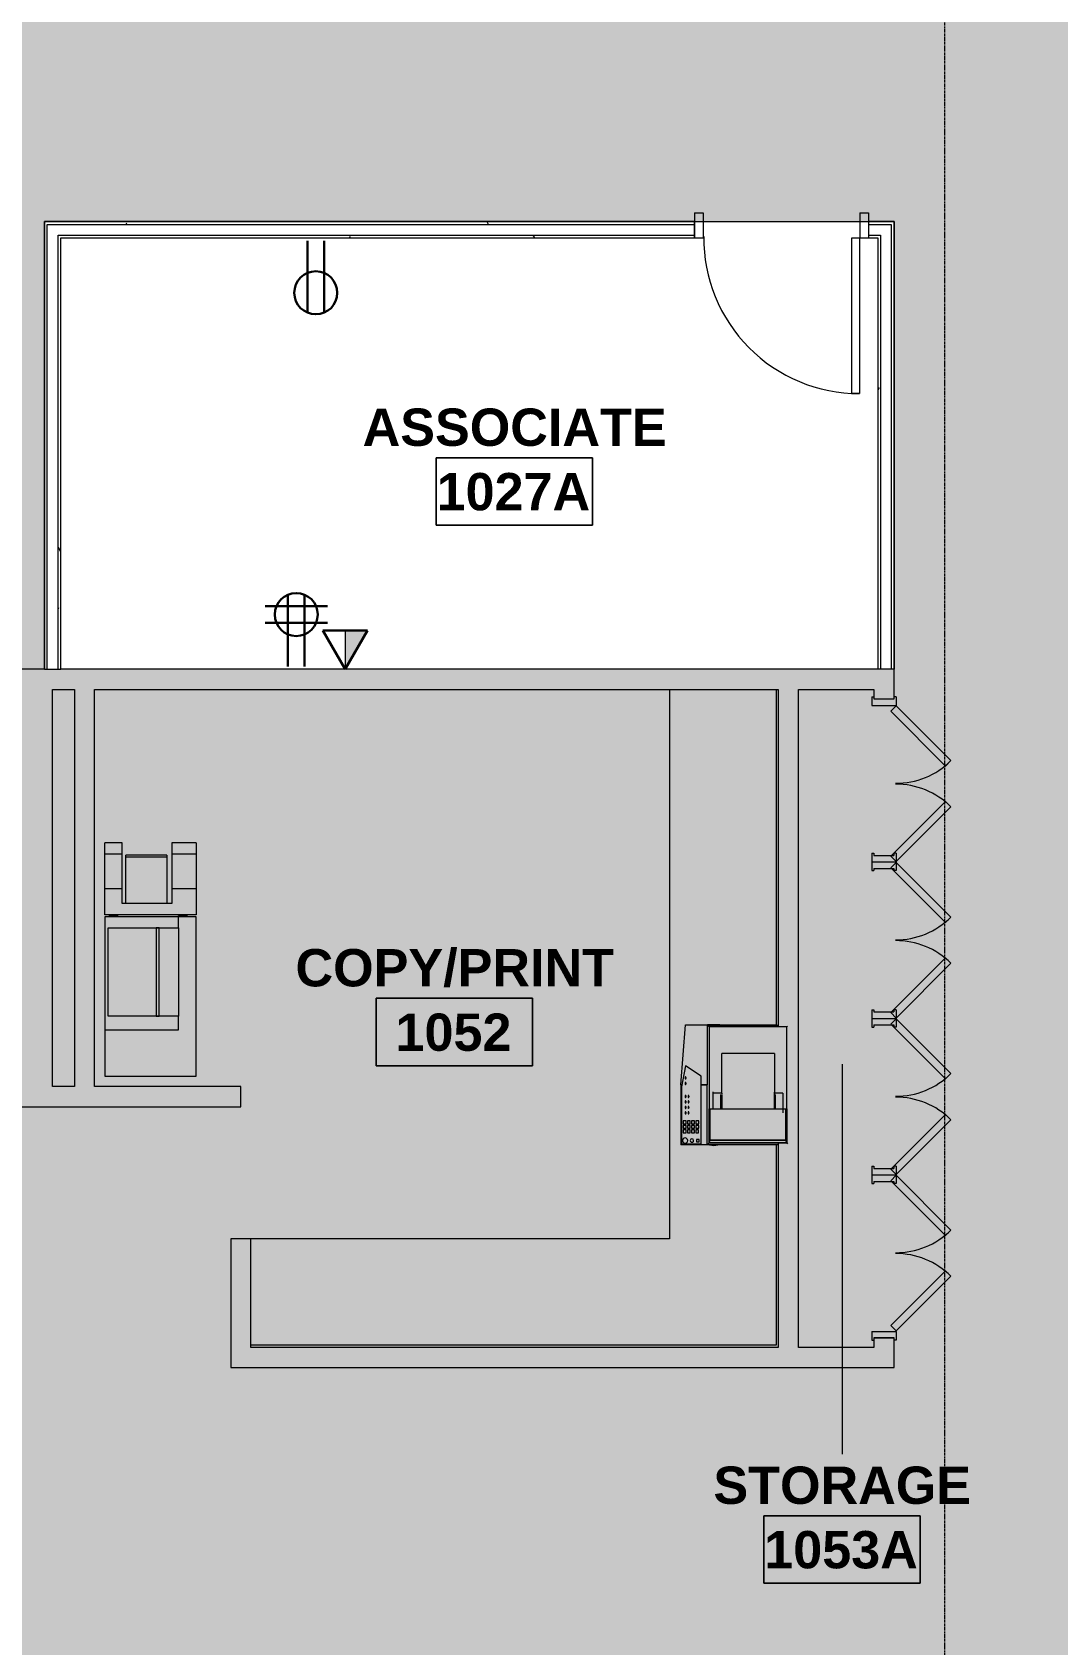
# Model space of a CAD drawing. Header units: inches. Extents: x -203 to 2070, y -968 to 768.
# Drawn here: x 384.7 to 620.7, y 16.2 to 387.2 of the extents above; entities that cross this region are included whole.
import ezdxf

# ---------------------------------------------------------------- set-up
doc = ezdxf.new("R2010")
doc.units = ezdxf.units.IN
doc.header["$MEASUREMENT"] = 0
doc.linetypes.add('Grid Line 1_2_', pattern=[0.875, 0.5, -0.125, 0.125, -0.125])
for name, color, linetype, lineweight in [('A-ANNO-NOTE', 131, 'Continuous', 13), ('A-AREA-IDEN', 2, 'Continuous', 9), ('A-DETL-GENF', 92, 'Continuous', 9), ('A-DETL-THIN', 151, 'Continuous', 9), ('A-DOOR', 31, 'Continuous', 13), ('A-DOOR-FRAM', 31, 'Continuous', 20), ('A-WALL', 113, 'Continuous', 13), ('A-WALL-PATT', 111, 'Continuous', 13), ('I-WALL', 2, 'Continuous', 9), ('Q-CASE', 31, 'Continuous', 13), ('Q-SPCQ', 91, 'Continuous', 13), ('S-GRID', 1, 'Continuous', 9)]:
    doc.layers.add(name, color=color, linetype=linetype, lineweight=lineweight)
doc.styles.add('Swis721 Lt BT_B', font='', dxfattribs={"height": 8.583975})
doc.styles.get('Swis721 Lt BT_B').set_extended_font_data('Swis721 Lt BT', bold=True)
pattern_1 = [(0, (0, 0), (30.72, 7.68), [1.267, -21.773, 1.267, -21.773, -122.88]), (0, (0, 0), (30.72, 7.68), [-46.08, 1.267, -44.813, 1.267, -21.773, -53.76]), (0, (0, 0), (30.72, 7.68), [-115.2, 1.267, -14.093, 1.267, -37.133]), (120, (11.52, 3.84), (-22.011075, 22.7643), [1.267, -21.773, 1.267, -21.773, -122.88]), (120, (11.52, 3.84), (-22.011075, 22.7643), [-46.08, 1.267, -44.813, 1.267, -21.773, -53.76]), (120, (11.52, 3.84), (-22.011075, 22.7643), [-115.2, 1.267, -14.093, 1.267, -37.133]), (240, (15.36, 19.2), (-8.708925, -30.4443), [1.267, -21.773, 1.267, -21.773, -122.88]), (240, (15.36, 19.2), (-8.708925, -30.4443), [-46.08, 1.267, -44.813, 1.267, -21.773, -53.76]), (240, (15.36, 19.2), (-8.708925, -30.4443), [-115.2, 1.267, -14.093, 1.267, -37.133])]

# ---------------------------------------------------------------- blocks, each defined once
blk = doc.blocks.new('Double Flush - Int-F-WDMF-36_ x 84_-5494796-LEVEL 10 - POWER _ SIGNAL')
at = {"layer": 'A-DOOR', "color": 8, "lineweight": 20}
for p, q in [((-17.91, 2.81), (-5.31, 15.41)), ((-5.31, 15.41), (-4.07, 14.17)), ((5.31, 15.41), (4.07, 14.17)), ((17.91, 2.81), (5.31, 15.41)), ((-4.07, 14.17), (-16.67, 1.58)), ((4.07, 14.17), (16.67, 1.58)), ((-16.67, 1.58), (-17.91, 2.81)), ((16.67, 1.58), (17.91, 2.81))]:
    blk.add_line(p, q, dxfattribs=at)
at = {"layer": 'A-DOOR', "color": 55, "lineweight": 9}
for centre, start, end in [((-17.91, 2.81), 359.5, 45), ((17.91, 2.81), 135, 180.5)]:
    blk.add_arc(centre, 17.81, start, end, dxfattribs=at)
at = {"layer": 'A-DOOR-FRAM', "color": 8}
for p, q in [((-20, 2.81), (-18, 2.81)), ((-20, 2.81), (-20, 2.31)), ((-20, 2.31), (-19.5, 2.31)), ((-19.5, -2.31), (-19.5, 2.31)), ((-18, -2.81), (-18, 2.81)), ((18, -2.81), (18, 2.81)), ((18, 2.81), (20, 2.81)), ((19.5, 2.31), (20, 2.31)), ((19.5, -2.31), (19.5, 2.31)), ((20, 2.81), (20, 2.31)), ((-20, -2.31), (-19.5, -2.31)), ((-20, -2.81), (-20, -2.31)), ((-20, -2.81), (-18, -2.81)), ((18, -2.81), (20, -2.81)), ((19.5, -2.31), (20, -2.31)), ((20, -2.81), (20, -2.31))]:
    blk.add_line(p, q, dxfattribs=at)
blk = doc.blocks.new('Single Flush - OTJ_SOLIDFLUSH_Side Lite-5611451-LEVEL 10 - POWER _ SIGNAL')
at = {"layer": 'A-DOOR', "lineweight": 20}
for p, q in [((16.15625, -1.875), (17.90625, -1.875)), ((16.15625, -37.6875), (16.15625, -1.875)), ((17.90625, -1.875), (17.90625, -37.6875)), ((17.90625, -37.6875), (16.15625, -37.6875))]:
    blk.add_line(p, q, dxfattribs=at)
at = {"layer": 'A-DOOR', "lineweight": 9}
blk.add_arc((17.90625, -1.875), 35.8125, 179.5, 270, dxfattribs=at)
at = {"layer": 'A-DOOR-FRAM'}
for p, q in [((-20, 3.875), (-20, -1.875)), ((-20, 3.875), (-18, 3.875)), ((-18, 3.875), (-18, -1.875)), ((18.000004, 3.875), (18.000004, -1.875)), ((18.000004, 3.875), (20.000004, 3.875)), ((20.000004, 3.875), (20.000004, -1.875)), ((-20, -1.875), (-18, -1.875)), ((18.000004, -1.875), (20.000004, -1.875))]:
    blk.add_line(p, q, dxfattribs=at)
blk = doc.blocks.new('C-L SHAPE COUNTER TOP - C-L SHAPE COUNTER TOP-5521095-LEVEL 10 - POWER _ SIGNAL')
at = {"layer": 'Q-CASE', "color": 254, "lineweight": 9}
for p, q in [((0.5, -46.6), (0.5, -0.5)), ((0.5, -0.5), (121.38, -0.5)), ((25, -151.37), (25, -25)), ((25, -25), (121.38, -25)), ((0.5, -151.37), (0.5, -74.14))]:
    blk.add_line(p, q, dxfattribs=at)
blk = doc.blocks.new('A-Copier-Floor - A-Copier-Floor-5454699-LEVEL 10 - POWER _ SIGNAL')
at = {"layer": 'Q-SPCQ', "color": 55, "lineweight": 9}
for p, q in [((-30.09, 9.53), (-27.49, 9.53)), ((-30.09, 9.53), (-30.09, 3.97)), ((-27.49, 9.53), (-19.49, 9.53)), ((-27.49, 9.53), (-27.49, 3.97)), ((-19.49, 9.53), (-13.49, 9.53)), ((-19.49, 9.53), (-19.49, 3.97)), ((-13.49, 9.53), (-13.49, -11.47)), ((-13.29, 7.53), (-13.29, 5.51)), ((-13.29, 7.53), (-13.1, 7.53)), ((23.61, 9.53), (-13.09, 9.53)), ((-13.09, 9.53), (-13.09, 5.51)), ((23.61, -11.47), (23.61, 9.53)), ((-30.09, 3.97), (-27.49, 3.97)), ((-27.49, 3.97), (-19.49, 3.97)), ((-19.49, 3.97), (-16.13, 3.97)), ((-16.13, 3.97), (-16.13, -7.47)), ((-13.1, 5.51), (-13.29, 5.51)), ((-10.52, 5.51), (-13.09, 5.51)), ((-13.09, 5.51), (-13.09, -11.47)), ((-10.52, -10.67), (-10.52, 5.51)), ((-10.52, 5.51), (9.82, 5.51)), ((12.91, 5.51), (9.82, 5.51)), ((9.82, 5.51), (9.82, -10.67)), ((12.91, -11.47), (12.91, 5.51)), ((-27.26, 2.84), (-26.84, 2.84)), ((-27.26, 2.84), (-27.26, -6.6)), ((-26.84, 2.84), (-16.13, 2.84)), ((-26.84, -6.6), (-26.84, 2.84)), ((9.82, 1.03), (-10.52, 1.03)), ((-10.52, 1.03), (-10.52, 0.4)), ((-10.52, 0.4), (9.82, 0.4)), ((9.82, 0.4), (9.82, 1.03)), ((-26.84, -6.6), (-27.26, -6.6)), ((-16.13, -6.6), (-26.84, -6.6)), ((-27.49, -7.47), (-30.09, -7.47)), ((-30.09, -7.47), (-30.09, -11.47)), ((-19.49, -7.47), (-27.49, -7.47)), ((-27.49, -7.47), (-27.49, -11.47)), ((-16.13, -7.47), (-19.49, -7.47)), ((-19.49, -7.47), (-19.49, -11.47)), ((-13.29, -8.47), (-13.29, -10.49)), ((-13.29, -8.47), (-13.1, -8.47)), ((-13.1, -10.49), (-13.29, -10.49)), ((9.82, -10.67), (-10.52, -10.67)), ((-27.49, -11.47), (-30.09, -11.47)), ((-19.49, -11.47), (-27.49, -11.47)), ((-13.49, -11.47), (-19.49, -11.47)), ((-13.09, -11.47), (12.91, -11.47)), ((12.91, -11.47), (23.61, -11.47))]:
    blk.add_line(p, q, dxfattribs=at)
blk = doc.blocks.new('A-Printer - Printer-4745960-LEVEL 10 - POWER _ SIGNAL')
at = {"layer": 'Q-SPCQ', "color": 55, "lineweight": 9}
for p, q in [((-13.63, 11.59), (-13.46, 11.42)), ((13.28, 11.42), (-13.46, 11.42)), ((-13.46, 11.42), (-13.46, -6.48)), ((5.41, 11.12), (5.41, 11.42)), ((5.41, 11.42), (13.28, 11.42)), ((13.28, 11.42), (12.6, 11.12)), ((13.28, 11.42), (13.47, 11.59)), ((13.28, 11.42), (13.28, -6.48)), ((13.28, -6.48), (13.28, 11.42)), ((-13.86, -3.98), (-13.86, 8.96)), ((-13.86, 8.96), (-13.86, -6.87)), ((-13.83, -6.87), (-13.83, 9.46)), ((-7.33, 8.58), (-7.33, -3.54)), ((1.82, 10.53), (1.82, 8.58)), ((2.13, 8.77), (2.39, 8.77)), ((2.39, 8.58), (2.13, 8.58)), ((2.39, 8.58), (2.39, 8.77)), ((5.41, -6.18), (5.41, 11.12)), ((12.6, 11.12), (12.6, -6.18)), ((12.6, -6.18), (12.6, 11.12)), ((13.7, 9.47), (13.7, -6.87)), ((1.82, -3.54), (1.82, -5.49)), ((2.13, -3.54), (2.39, -3.54)), ((2.39, -3.54), (2.39, -3.74)), ((-13.86, -3.98), (-13.86, -6.87)), ((-13.86, -11.89), (-13.86, -6.87)), ((-13.83, -6.87), (-13.46, -6.48)), ((13.7, -6.87), (-13.83, -6.87)), ((-13.46, -6.48), (13.28, -6.48)), ((-0.08, -6.87), (-0.08, -8.27)), ((-0.08, -8.27), (-0.08, -6.87)), ((2.39, -3.74), (2.13, -3.74)), ((5.41, -6.48), (5.41, -6.18)), ((13.28, -6.48), (5.41, -6.48)), ((13.28, -6.48), (12.6, -6.18)), ((13.7, -6.87), (13.28, -6.48)), ((13.7, -6.87), (13.7, -12.97)), ((-2.05, -8.27), (-4.5, -11.87)), ((13.46, -8.27), (-2.05, -8.27)), ((8.89, -8.86), (8.22, -8.86)), ((8.22, -8.86), (8.22, -9.54)), ((8.22, -9.54), (8.89, -9.54)), ((8.89, -9.82), (8.22, -9.82)), ((8.22, -9.82), (8.22, -10.5)), ((8.22, -10.5), (8.89, -10.5)), ((8.89, -10.78), (8.22, -10.78)), ((8.22, -10.78), (8.22, -11.45)), ((8.89, -9.54), (8.89, -8.86)), ((8.89, -10.5), (8.89, -9.82)), ((8.89, -11.45), (8.89, -10.78)), ((9.91, -8.86), (9.23, -8.86)), ((9.23, -8.86), (9.23, -9.54)), ((9.23, -9.54), (9.91, -9.54)), ((9.91, -9.82), (9.23, -9.82)), ((9.23, -9.82), (9.23, -10.5)), ((9.23, -10.5), (9.91, -10.5)), ((9.91, -10.78), (9.23, -10.78)), ((9.23, -10.78), (9.23, -11.45)), ((9.91, -9.54), (9.91, -8.86)), ((9.91, -10.5), (9.91, -9.82)), ((9.91, -11.45), (9.91, -10.78)), ((10.93, -8.86), (10.25, -8.86)), ((10.25, -8.86), (10.25, -9.54)), ((10.25, -9.54), (10.93, -9.54)), ((10.93, -9.82), (10.25, -9.82)), ((10.25, -9.82), (10.25, -10.5)), ((10.25, -10.5), (10.93, -10.5)), ((10.93, -10.78), (10.25, -10.78)), ((10.25, -10.78), (10.25, -11.45)), ((10.93, -9.54), (10.93, -8.86)), ((10.93, -10.5), (10.93, -9.82)), ((10.93, -11.45), (10.93, -10.78)), ((13.06, -8.74), (12.47, -8.74)), ((12.47, -8.74), (12.47, -9.33)), ((12.47, -9.33), (13.06, -9.33)), ((13.06, -9.33), (13.06, -8.74)), ((13.46, -12.78), (13.46, -8.27)), ((-0.08, -12.97), (-13.86, -11.89)), ((-4.5, -11.87), (0.4, -12.78)), ((-0.08, -12.69), (-0.08, -12.97)), ((-0.08, -12.97), (-0.08, -12.69)), ((-0.08, -12.97), (13.7, -12.97)), ((0.4, -12.78), (13.46, -12.78)), ((8.22, -11.45), (8.89, -11.45)), ((8.89, -11.74), (8.22, -11.74)), ((8.22, -11.74), (8.22, -12.41)), ((8.22, -12.41), (8.89, -12.41)), ((8.89, -12.41), (8.89, -11.74)), ((9.23, -11.45), (9.91, -11.45)), ((9.91, -11.74), (9.23, -11.74)), ((9.23, -11.74), (9.23, -12.41)), ((9.23, -12.41), (9.91, -12.41)), ((9.91, -12.41), (9.91, -11.74)), ((10.25, -11.45), (10.93, -11.45)), ((10.93, -11.74), (10.25, -11.74)), ((10.25, -11.74), (10.25, -12.41)), ((10.25, -12.41), (10.93, -12.41)), ((10.93, -12.41), (10.93, -11.74))]:
    blk.add_line(p, q, dxfattribs=at)
at = {"layer": 'Q-SPCQ', "color": 55, "lineweight": 9, "flags": 128}
for points in [[(2.8, -11.2), (2.8, -11.18), (2.79, -11.16), (2.77, -11.14), (2.74, -11.12), (2.71, -11.11), (2.68, -11.09), (2.64, -11.09), (2.6, -11.08), (2.55, -11.08), (2.51, -11.09), (2.47, -11.09), (2.44, -11.11), (2.41, -11.12), (2.38, -11.14), (2.36, -11.16), (2.35, -11.18), (2.35, -11.2)], [(4.07, -11.2), (4.06, -11.18), (4.05, -11.16), (4.03, -11.14), (4.01, -11.12), (3.98, -11.11), (3.94, -11.09), (3.9, -11.09), (3.86, -11.08), (3.82, -11.08), (3.77, -11.09), (3.74, -11.09), (3.7, -11.11), (3.67, -11.12), (3.64, -11.14), (3.62, -11.16), (3.61, -11.18), (3.61, -11.2)], [(5.33, -11.2), (5.33, -11.18), (5.31, -11.16), (5.3, -11.14), (5.27, -11.12), (5.24, -11.11), (5.2, -11.09), (5.16, -11.09), (5.12, -11.08), (5.08, -11.08), (5.04, -11.09), (5, -11.09), (4.96, -11.11), (4.93, -11.12), (4.91, -11.14), (4.89, -11.16), (4.87, -11.18), (4.87, -11.2)], [(6.59, -11.2), (6.59, -11.18), (6.58, -11.16), (6.56, -11.14), (6.53, -11.12), (6.5, -11.11), (6.47, -11.09), (6.43, -11.09), (6.38, -11.08), (6.34, -11.08), (6.3, -11.09), (6.26, -11.09), (6.22, -11.11), (6.19, -11.12), (6.17, -11.14), (6.15, -11.16), (6.14, -11.18), (6.13, -11.2)], [(-1.44, -11.88), (-1.45, -11.85), (-1.46, -11.83), (-1.48, -11.82), (-1.5, -11.8), (-1.53, -11.78), (-1.57, -11.77), (-1.61, -11.77), (-1.65, -11.76), (-1.69, -11.76), (-1.74, -11.77), (-1.78, -11.77), (-1.81, -11.78), (-1.84, -11.8), (-1.87, -11.82), (-1.89, -11.83), (-1.9, -11.85), (-1.9, -11.88)], [(-1.9, -11.88), (-1.9, -11.9), (-1.89, -11.92), (-1.87, -11.94), (-1.84, -11.95), (-1.81, -11.97), (-1.78, -11.98), (-1.74, -11.99), (-1.69, -11.99), (-1.65, -11.99), (-1.61, -11.99), (-1.57, -11.98), (-1.53, -11.97), (-1.5, -11.95), (-1.48, -11.94), (-1.46, -11.92), (-1.45, -11.9), (-1.44, -11.88)], [(-0.18, -11.88), (-0.18, -11.85), (-0.2, -11.83), (-0.21, -11.82), (-0.24, -11.8), (-0.27, -11.78), (-0.31, -11.77), (-0.35, -11.77), (-0.39, -11.76), (-0.43, -11.76), (-0.47, -11.77), (-0.51, -11.77), (-0.55, -11.78), (-0.58, -11.8), (-0.61, -11.82), (-0.62, -11.83), (-0.64, -11.85), (-0.64, -11.88)], [(-0.64, -11.88), (-0.64, -11.9), (-0.62, -11.92), (-0.61, -11.94), (-0.58, -11.95), (-0.55, -11.97), (-0.51, -11.98), (-0.47, -11.99), (-0.43, -11.99), (-0.39, -11.99), (-0.35, -11.99), (-0.31, -11.98), (-0.27, -11.97), (-0.24, -11.95), (-0.21, -11.94), (-0.2, -11.92), (-0.18, -11.9), (-0.18, -11.88)], [(2.35, -11.2), (2.35, -11.22), (2.36, -11.24), (2.38, -11.26), (2.41, -11.27), (2.44, -11.29), (2.47, -11.3), (2.51, -11.31), (2.55, -11.31), (2.6, -11.31), (2.64, -11.31), (2.68, -11.3), (2.71, -11.29), (2.74, -11.27), (2.77, -11.26), (2.79, -11.24), (2.8, -11.22), (2.8, -11.2)], [(2.8, -11.88), (2.8, -11.85), (2.79, -11.83), (2.77, -11.82), (2.74, -11.8), (2.71, -11.78), (2.68, -11.77), (2.64, -11.77), (2.6, -11.76), (2.55, -11.76), (2.51, -11.77), (2.47, -11.77), (2.44, -11.78), (2.41, -11.8), (2.38, -11.82), (2.36, -11.83), (2.35, -11.85), (2.35, -11.88)], [(2.35, -11.88), (2.35, -11.9), (2.36, -11.92), (2.38, -11.94), (2.41, -11.95), (2.44, -11.97), (2.47, -11.98), (2.51, -11.99), (2.55, -11.99), (2.6, -11.99), (2.64, -11.99), (2.68, -11.98), (2.71, -11.97), (2.74, -11.95), (2.77, -11.94), (2.79, -11.92), (2.8, -11.9), (2.8, -11.88)], [(3.61, -11.2), (3.61, -11.22), (3.62, -11.24), (3.64, -11.26), (3.67, -11.27), (3.7, -11.29), (3.74, -11.3), (3.77, -11.31), (3.82, -11.31), (3.86, -11.31), (3.9, -11.31), (3.94, -11.3), (3.98, -11.29), (4.01, -11.27), (4.03, -11.26), (4.05, -11.24), (4.06, -11.22), (4.07, -11.2)], [(4.07, -11.88), (4.06, -11.85), (4.05, -11.83), (4.03, -11.82), (4.01, -11.8), (3.98, -11.78), (3.94, -11.77), (3.9, -11.77), (3.86, -11.76), (3.82, -11.76), (3.77, -11.77), (3.74, -11.77), (3.7, -11.78), (3.67, -11.8), (3.64, -11.82), (3.62, -11.83), (3.61, -11.85), (3.61, -11.88)], [(3.61, -11.88), (3.61, -11.9), (3.62, -11.92), (3.64, -11.94), (3.67, -11.95), (3.7, -11.97), (3.74, -11.98), (3.77, -11.99), (3.82, -11.99), (3.86, -11.99), (3.9, -11.99), (3.94, -11.98), (3.98, -11.97), (4.01, -11.95), (4.03, -11.94), (4.05, -11.92), (4.06, -11.9), (4.07, -11.88)], [(4.87, -11.2), (4.87, -11.22), (4.89, -11.24), (4.91, -11.26), (4.93, -11.27), (4.96, -11.29), (5, -11.3), (5.04, -11.31), (5.08, -11.31), (5.12, -11.31), (5.16, -11.31), (5.2, -11.3), (5.24, -11.29), (5.27, -11.27), (5.3, -11.26), (5.31, -11.24), (5.33, -11.22), (5.33, -11.2)], [(5.33, -11.88), (5.33, -11.85), (5.31, -11.83), (5.3, -11.82), (5.27, -11.8), (5.24, -11.78), (5.2, -11.77), (5.16, -11.77), (5.12, -11.76), (5.08, -11.76), (5.04, -11.77), (5, -11.77), (4.96, -11.78), (4.93, -11.8), (4.91, -11.82), (4.89, -11.83), (4.87, -11.85), (4.87, -11.88)], [(4.87, -11.88), (4.87, -11.9), (4.89, -11.92), (4.91, -11.94), (4.93, -11.95), (4.96, -11.97), (5, -11.98), (5.04, -11.99), (5.08, -11.99), (5.12, -11.99), (5.16, -11.99), (5.2, -11.98), (5.24, -11.97), (5.27, -11.95), (5.3, -11.94), (5.31, -11.92), (5.33, -11.9), (5.33, -11.88)], [(6.13, -11.2), (6.14, -11.22), (6.15, -11.24), (6.17, -11.26), (6.19, -11.27), (6.22, -11.29), (6.26, -11.3), (6.3, -11.31), (6.34, -11.31), (6.38, -11.31), (6.43, -11.31), (6.47, -11.3), (6.5, -11.29), (6.53, -11.27), (6.56, -11.26), (6.58, -11.24), (6.59, -11.22), (6.59, -11.2)], [(6.59, -11.88), (6.59, -11.85), (6.58, -11.83), (6.56, -11.82), (6.53, -11.8), (6.5, -11.78), (6.47, -11.77), (6.43, -11.77), (6.38, -11.76), (6.34, -11.76), (6.3, -11.77), (6.26, -11.77), (6.22, -11.78), (6.19, -11.8), (6.17, -11.82), (6.15, -11.83), (6.14, -11.85), (6.13, -11.88)], [(6.13, -11.88), (6.14, -11.9), (6.15, -11.92), (6.17, -11.94), (6.19, -11.95), (6.22, -11.97), (6.26, -11.98), (6.3, -11.99), (6.34, -11.99), (6.38, -11.99), (6.43, -11.99), (6.47, -11.98), (6.5, -11.97), (6.53, -11.95), (6.56, -11.94), (6.58, -11.92), (6.59, -11.9), (6.59, -11.88)]]:
    blk.add_lwpolyline(points, dxfattribs=at)
at = {"layer": 'Q-SPCQ', "color": 55, "lineweight": 9}
for centre, radius, start, end in [((12.72, -10.42), 0.394, 90, 270), ((12.72, -10.42), 0.394, 270, 90), ((12.73, -11.98), 0.596, 90, 270), ((12.73, -11.98), 0.596, 270, 90)]:
    blk.add_arc(centre, radius, start, end, dxfattribs=at)
for points, knots in [([(-7.33, 8.58), (-7.33, 8.58), (-7.32, 8.58), (-7.23, 8.58), (-6.78, 8.58), (-4.27, 8.58), (-1.15, 8.58), (1.95, 8.58)], [-0.5869714, -0.5869714, -0.5869714, -0.5869714, -0.5812053, -0.5538639, -0.4560331, -0.284772, -0.0302264, -0.0302264, -0.0302264, -0.0302264]), ([(1.82, 10.53), (1.84, 10.53), (1.95, 10.53), (4.45, 10.53), (6.38, 10.53)], [0.1985022, 0.1985022, 0.1985022, 0.1985022, 0.2811746, 0.4470873, 0.4470873, 0.4470873, 0.4470873]), ([(5.41, 11.12), (8.76, 11.12), (12.36, 11.12), (12.46, 11.12), (12.6, 11.12)], [-0.3054153, -0.3054153, -0.3054153, -0.3054153, -0.1099962, 0, 0, 0, 0]), ([(1.81, -3.54), (-1.6, -3.54), (-4.14, -3.54), (-6.78, -3.54), (-7.25, -3.54), (-7.31, -3.54), (-7.34, -3.54), (-7.34, -3.54)], [0.0302264, 0.0302264, 0.0302264, 0.0302264, 0.284772, 0.4560331, 0.5538639, 0.5812053, 0.5869714, 0.5869714, 0.5869714, 0.5869714]), ([(5.4, -5.49), (3.4, -5.49), (2.54, -5.49), (1.51, -5.49), (1.49, -5.49)], [0.0822518, 0.0822518, 0.0822518, 0.0822518, 0.2481645, 0.3308369, 0.3308369, 0.3308369, 0.3308369]), ([(12.6, -6.18), (12.46, -6.18), (12.36, -6.18), (8.76, -6.18), (5.41, -6.18)], [0, 0, 0, 0, 0.1099962, 0.3054153, 0.3054153, 0.3054153, 0.3054153])]:
    blk.add_open_spline(points, degree=3, knots=knots, dxfattribs=at)
for points in [[(2.06, 8.58), (1.92, 8.58), (1.68, 8.58), (1.62, 8.58)], [(2.39, 8.77), (3.41, 8.77), (4.42, 8.77), (5.41, 8.77)], [(5.41, 8.58), (4.42, 8.58), (3.41, 8.58), (2.39, 8.58)], [(1.82, -3.54), (1.84, -3.54), (1.8, -3.54), (1.99, -3.54)], [(2.39, -3.54), (3.41, -3.54), (4.42, -3.54), (5.41, -3.54)], [(5.41, -3.74), (4.42, -3.74), (3.41, -3.74), (2.39, -3.74)], [(13.71, -6.34), (13.89, -5.62), (13.87, -5), (13.71, -4.45)]]:
    blk.add_open_spline(points, degree=3, dxfattribs=at)
blk = doc.blocks.new('Room Tag - Room Name and Number-3379422-LEVEL 10 - POWER _ SIGNAL')
at = {"layer": 'A-AREA-IDEN'}
for p, q in [((-0.1881, -0.1636), (-0.1881, -0.0018)), ((-0.1881, -0.0018), (0.1869, -0.0018)), ((0.1869, -0.0018), (-0.1881, -0.0018)), ((-0.1881, -0.0018), (-0.1881, -0.1636)), ((0.1869, -0.0018), (0.1869, -0.1636)), ((0.1869, -0.1636), (0.1869, -0.0018)), ((0.1869, -0.1636), (-0.1881, -0.1636)), ((-0.1881, -0.1636), (0.1869, -0.1636))]:
    blk.add_line(p, q, dxfattribs=at)

msp = doc.modelspace()

# ---------------------------------------------------------------- hatches: boundary and pattern name
at = {"layer": 'A-ANNO-NOTE', "lineweight": 9}
msp.add_hatch(color=256, dxfattribs=at).paths.add_polyline_path([(456.73, 240.59), (461.89, 249.52), (456.73, 249.52)], flags=0)
at = {"layer": 'A-DETL-GENF'}
h = msp.add_hatch(color=9, dxfattribs=at)
h.paths.add_polyline_path([(131.76, -847.99), (290.55, -780.58), (225.58, -627.57), (209.01, -634.6), (202.64, -619.58), (206.9, -617.78), (211.46, -628.54), (296.14, -592.58), (297.95, -596.84), (229.84, -625.76), (294.8, -778.77), (401.29, -733.56), (336.32, -580.55), (334.77, -581.21), (332.96, -576.95), (428.69, -536.31), (430.5, -540.56), (340.58, -578.74), (405.55, -731.76), (515.31, -685.15), (511.69, -685.15), (511.69, -619.4), (491.89, -619.4), (491.89, -612.4), (492.01, -612.4), (492.01, -532.94), (471.73, -532.94), (471.73, -523.06), (467.32, -524.93), (465.51, -520.68), (471.73, -518.03), (471.73, -508.94), (495.73, -508.94), (495.73, -510.53), (499.51, -510.53), (499.51, -516.53), (499.01, -516.53), (499.01, -612.4), (658.19, -612.4), (718.26, -586.9), (718.26, -516.53), (539.51, -516.53), (539.51, -510.53), (555.67, -510.53), (555.67, -394.75), (560.67, -394.75), (560.67, -437.31), (560.17, -437.31), (560.17, -441.94), (560.67, -441.94), (560.67, -498.09), (619.48, -498.09), (619.48, -477.94), (626.48, -477.94), (626.48, -500.46), (758.11, -500.46), (758.07, -433.94), (754.23, -433.94), (754.23, -433.44), (758.11, -433.44), (758.11, -376.94), (697.48, -376.94), (697.48, -433.44), (721.73, -433.44), (721.73, -433.94), (693.48, -433.94), (693.48, -433.44), (696.98, -433.43), (696.98, -376.94), (661.48, -376.94), (661.48, -433.44), (660.98, -433.44), (660.98, -376.94), (625.46, -376.94), (625.46, -433.44), (624.19, -433.44), (624.19, -433.94), (625.46, -433.94), (625.46, -441.94), (600.17, -441.94), (600.17, -437.31), (620.83, -437.31), (620.83, -304.37), (601.17, -304.37), (601.17, -299.75), (634.61, -299.75), (634.61, -356.95), (665.48, -356.95), (665.48, -344.95), (665.98, -344.95), (665.98, -356.95), (696.98, -356.95), (696.98, -299.95), (699.23, -299.95), (699.23, -300.45), (697.48, -300.45), (697.48, -356.95), (733.48, -356.95), (733.48, -300.45), (731.73, -300.45), (731.73, -299.95), (757.71, -299.95), (757.71, -300.45), (733.98, -300.45), (733.98, -356.95), (794.21, -356.95), (794.21, -300.45), (790.21, -300.45), (790.21, -299.95), (794.21, -299.95), (794.21, -230.99), (634.98, -230.99), (634.98, -254.99), (560.67, -254.98), (560.67, -299.75), (561.17, -299.75), (561.17, -304.37), (560.67, -304.37), (560.67, -346.75), (555.67, -346.75), (555.67, -249.98), (575.84, -249.98), (575.84, -200.84), (587.09, -200.84), (587.09, -243.74), (630.36, -243.74), (630.36, -224.99), (674.86, -224.99), (674.86, -160.84), (555.74, -160.84), (555.74, 0.66), (596.73, 0.66), (596.73, -16.34), (638.73, -16.34), (638.73, 0.66), (700.73, 0.66), (700.73, -16.34), (742.73, -16.34), (742.73, 0.66), (804.73, 0.66), (804.73, -16.34), (846.73, -16.34), (846.73, 0.66), (908.73, 0.66), (908.73, -16.34), (950.73, -16.34), (950.73, 0.66), (993.73, 0.66), (993.73, -121.74), (988.73, -121.74), (988.73, -121.34), (980.11, -121.34), (980.11, -122.59), (769.74, -122.59), (769.74, -217.72), (962.61, -217.72), (962.61, -199.94), (988.73, -199.94), (988.73, -161.74), (993.73, -161.74), (993.73, -227.33), (967.61, -227.33), (967.61, -227.44), (962.61, -227.44), (962.61, -224.72), (800.21, -224.72), (800.21, -303.86), (962.61, -303.86), (962.61, -267.44), (967.61, -267.44), (967.61, -426.91), (1012.73, -426.91), (1012.73, -431.54), (967.61, -431.54), (967.61, -457.44), (946.48, -457.44), (946.48, -308.86), (800.21, -308.86), (800.21, -362.95), (764.11, -362.95), (764.11, -516.53), (744.73, -516.53), (744.73, -520.1), (942.73, -520.1), (942.73, -524.65), (1492.42, -524.65), (1492.42, -327.97), (1377.05, -327.97), (1377.05, -349.65), (1369.05, -349.65), (1369.05, -82.65), (1372.42, -82.65), (1372.42, -36.97), (1360.73, -36.97), (1360.73, -32.34), (1369.05, -32.34), (1369.05, 0.03), (1377.05, 0.03), (1377.05, 0.66), (1497.05, 0.66), (1497.05, -165.97), (1377.05, -165.97), (1377.05, -323.34), (1497.05, -323.34), (1497.05, -372.91), (1498.73, -372.91), (1498.73, -377.54), (1497.05, -377.54), (1497.05, -524.65), (1723.7, -524.65), (1723.7, -257.17), (1557.05, -257.17), (1557.05, -261.86), (1552.42, -261.86), (1552.42, -247.86), (1557.05, -247.86), (1557.05, -252.54), (1723.7, -252.54), (1723.7, -137.33), (1557.05, -137.33), (1557.05, -207.86), (1552.42, -207.86), (1552.42, -70.86), (1557.05, -70.86), (1557.05, -132.71), (1723.7, -132.71), (1723.7, -17.58), (1582.73, -17.58), (1582.73, -29.34), (1557.05, -29.34), (1557.05, -30.86), (1552.42, -30.86), (1552.42, 61.14), (1557.05, 61.14), (1557.05, -1.34), (1582.73, -1.34), (1582.73, -12.96), (1723.7, -12.96), (1723.7, 102.67), (1557.05, 102.67), (1557.05, 101.14), (1552.42, 101.14), (1552.42, 109.14), (1557.05, 109.14), (1557.05, 107.29), (1723.7, 107.29), (1723.7, 222.67), (1557.05, 222.67), (1557.05, 149.14), (1552.42, 149.14), (1552.42, 228.98), (1557.05, 228.98), (1557.05, 227.29), (1723.7, 227.29), (1723.7, 284.95), (1723.3, 284.95), (1723.3, 338.96), (1557.05, 338.96), (1557.05, 268.98), (1552.42, 268.98), (1552.42, 343.59), (1723.3, 343.59), (1723.3, 351.59), (1732.42, 351.59), (1732.42, 355.59), (1737.05, 355.59), (1737.05, 351.59), (1910.23, 351.59), (1910.23, 580.43), (1737.05, 580.43), (1737.05, 395.59), (1732.42, 395.59), (1732.42, 418.96), (1666.05, 418.96), (1666.05, 402.34), (1598.73, 402.34), (1598.73, 406.96), (1661.42, 406.96), (1661.42, 423.59), (1732.42, 423.59), (1732.42, 580.43), (1377.05, 580.43), (1377.05, 406.96), (1378.73, 406.96), (1378.73, 402.34), (1298.73, 402.34), (1298.73, 406.96), (1372.42, 406.96), (1372.42, 580.43), (1077.05, 580.43), (1077.05, 406.96), (1210.73, 406.96), (1210.73, 402.34), (1077.05, 402.34), (1077.05, 82.27), (1072.42, 82.27), (1072.42, 103.96), (1071.73, 103.96), (1071.73, 108.59), (1072.42, 108.59), (1072.42, 580.43), (777.05, 580.43), (777.05, 558.51), (772.42, 558.51), (772.42, 580.43), (417.05, 580.43), (417.05, 406.96), (418.71, 406.96), (418.71, 402.34), (410.71, 402.34), (410.71, 406.96), (412.42, 406.96), (412.42, 580.43), (237.05, 580.43), (237.05, 577.15), (246.73, 577.15), (246.73, 553.15), (237.05, 553.15), (237.05, 406.96), (238.73, 406.96), (238.73, 402.34), (230.73, 402.34), (230.73, 406.96), (232.42, 406.96), (232.42, 553.15), (222.73, 553.15), (222.73, 577.15), (232.42, 577.15), (232.42, 580.43), (-120.35, 580.43), (-120.35, 406.96), (52.42, 406.96), (52.42, 423.59), (59.67, 423.59), (59.67, 418.96), (57.05, 418.96), (57.05, 328.65), (52.42, 328.65), (52.42, 402.34), (-120.35, 402.34), (-120.35, 286.96), (52.42, 286.96), (52.42, 288.65), (57.05, 288.65), (57.05, 280.65), (52.42, 280.65), (52.42, 282.34), (-120.35, 282.34), (-120.35, 166.96), (52.42, 166.96), (52.42, 240.65), (57.05, 240.65), (57.05, 160.65), (52.42, 160.65), (52.42, 162.34), (-120.35, 162.34), (-120.35, 0.55), (-80.76, 0.55), (-80.76, -13.04), (52.42, -13.04), (52.45, 120.65), (57.05, 120.65), (57.05, -19.35), (52.42, -19.35), (52.42, -17.66), (-80.76, -17.66), (-80.76, -30.95), (-120.35, -30.95), (-120.35, -193.04), (52.42, -193.04), (52.42, -59.35), (57.05, -59.35), (57.05, -218.77), (71.25, -252.22), (66.99, -254.03), (52.42, -219.71), (52.42, -197.66), (-120.35, -197.66), (-120.35, -254.17), (-75.11, -360.73), (83.67, -293.32), (82.62, -290.84), (86.88, -289.04), (141.98, -418.82), (137.73, -420.63), (85.48, -297.58), (-73.3, -364.99), (-4.77, -526.42), (-2.44, -525.43), (-6.07, -516.89), (16.02, -507.51), (19.65, -516.05), (154.02, -459), (153.36, -457.45), (157.61, -455.64), (160.74, -463.01), (156.48, -464.81), (155.82, -463.26), (21.46, -520.31), (25.4, -529.6), (3.31, -538.98), (-0.64, -529.69), (-2.96, -530.67), (42.33, -637.33), (201.11, -569.92), (172.12, -501.63), (176.37, -499.83), (207.17, -572.37), (190.6, -579.41), (191.26, -580.96), (187.01, -582.77), (186.35, -581.21), (44.13, -641.59), (118.02, -815.63)], flags=0)
h.paths.add_polyline_path([(225.76, -805.76), (216.38, -783.67), (238.47, -774.29), (247.85, -796.38), (237.61, -800.73)], flags=0)
h.paths.add_polyline_path([(446.67, -711.97), (437.29, -689.88), (459.38, -680.5), (468.76, -702.59), (455.33, -708.29)], flags=0)
h.paths.add_polyline_path([(516.31, -684.73), (892.28, -525.1), (744.73, -525.1), (744.73, -532.94), (725.26, -532.94), (725.26, -561.42), (744.73, -561.42), (744.73, -585.42), (725.26, -585.42), (725.26, -591.53), (659.62, -619.4), (590.81, -619.4), (590.81, -647.06), (516.73, -647.06), (516.73, -643.56), (587.31, -643.56), (587.31, -619.4), (516.31, -619.4), (516.31, -647.06)], flags=0)
h.paths.add_polyline_path([(263.4, -548.5), (261.59, -544.24), (291.35, -531.61), (277.14, -498.12), (247.37, -510.74), (245.57, -506.5), (352.39, -461.15), (224.27, -159.39), (118.02, -204.71), (108.25, -182.75), (108.25, 0.75), (112.87, 0.75), (112.87, -27.03), (206.42, -27.03), (206.42, 0.59), (264.73, 0.59), (264.73, -4.04), (263.05, -4.04), (263.05, -31.65), (237.61, -31.65), (237.61, -149.24), (370.42, -149.24), (370.42, -4.04), (304.73, -4.04), (304.73, 0.59), (498.05, 0.59), (498.05, -98.13), (493.42, -98.13), (493.42, -4.04), (375.05, -4.04), (375.05, -149.24), (493.42, -149.24), (493.42, -138.13), (498.05, -138.13), (498.05, -157.13), (493.42, -157.13), (493.42, -153.87), (432.05, -153.87), (432.05, -196.81), (493.42, -196.81), (493.42, -196.13), (498.05, -196.13), (498.05, -296.13), (493.42, -296.13), (493.42, -229.44), (466.42, -229.44), (466.42, -201.44), (306.4, -201.44), (306.4, -153.87), (237.61, -153.87), (237.61, -178.97), (305.05, -337.81), (493.42, -337.81), (493.42, -336.13), (498.05, -336.13), (498.05, -448.88), (416.5, -483.5), (414.7, -479.24), (493.42, -445.81), (493.42, -342.44), (307.01, -342.44), (372.67, -497.08), (377.88, -494.87), (379.69, -499.13), (370.22, -503.15), (358.5, -475.53), (285.69, -506.44), (297.42, -534.06), (263.72, -548.36)], flags=0)
h.paths.add_polyline_path([(259.11, -532.49), (249.74, -510.4), (271.83, -501.02), (281.21, -523.11), (262.22, -531.17)], flags=0)
h.paths.add_polyline_path([(1557.05, -523.31), (1542.73, -523.31), (1542.73, -499.31), (1566.73, -499.31), (1566.73, -523.31)], flags=0)
h.paths.add_polyline_path([(1243.36, -523.31), (1242.73, -523.31), (1242.73, -499.31), (1266.73, -499.31), (1266.73, -523.31), (1266.11, -523.31)], flags=0)
h.paths.add_polyline_path([(967.94, -523.31), (943.94, -523.31), (943.94, -499.31), (967.94, -499.31), (967.94, -500.81)], flags=0)
h.paths.add_polyline_path([(623.38, -510.53), (720.73, -510.53), (720.73, -508.94), (744.73, -508.94), (744.73, -510.53), (758.11, -510.53), (758.11, -505.09), (560.67, -505.09), (560.67, -510.53), (619.48, -510.53)], flags=0)
h.paths.add_polyline_path([(283.88, -502.19), (356.69, -471.28), (354.2, -465.41), (281.39, -496.32), (282.16, -498.12)], flags=0)
h.paths.add_polyline_path([(962.61, -452.44), (962.61, -308.86), (951.48, -308.86), (951.48, -452.44), (959.84, -452.44)], flags=0)
h.paths.add_polyline_path([(1059.05, -445.65), (1054.42, -445.65), (1054.42, -431.54), (1052.73, -431.54), (1052.73, -426.91), (1054.42, -426.91), (1054.42, 0.66), (1107.05, 0.66), (1107.05, -3.97), (1104.86, -3.97), (1104.86, -32.34), (1224.24, -32.34), (1224.24, -3.97), (1222.05, -3.97), (1222.05, 0.66), (1280.86, 0.66), (1280.86, -32.34), (1320.73, -32.34), (1320.73, -36.97), (1059.05, -36.97), (1059.05, -431.54)], flags=0)
h.paths.add_polyline_path([(656.69, -433.94), (656.69, -433.44), (660.98, -433.44), (660.98, -433.94)], flags=0)
h.paths.add_polyline_path([(1552.42, -377.54), (1538.73, -377.54), (1538.73, -372.91), (1552.42, -372.91), (1552.42, -301.86), (1557.05, -301.86), (1557.05, -372.91), (1723.3, -372.91), (1723.3, -377.54), (1557.05, -377.54)], flags=0)
h.paths.add_polyline_path([(625.46, -370.94), (758.11, -370.94), (758.11, -362.95), (625.46, -362.95), (625.46, -365.15)], flags=0)
h.paths.add_polyline_path([(631.11, -356.95), (631.11, -304.37), (625.46, -304.37), (625.46, -356.95), (626.43, -356.95)], flags=0)
h.paths.add_polyline_path([(739.5, -224.99), (766.24, -224.99), (766.24, -205.94), (679.48, -205.94), (679.48, -224.99)], flags=0)
h.paths.add_polyline_path([(794.21, -224.99), (794.21, -224.72), (769.74, -224.72), (769.74, -224.99), (771.09, -224.99)], flags=0)
h.paths.add_polyline_path([(471.73, -224.81), (471.73, -201.44), (471.05, -201.44), (471.05, -224.81)], flags=0)
h.paths.add_polyline_path([(968.13, -222.33), (968.13, -204.94), (967.61, -204.94), (967.61, -222.33)], flags=0)
h.paths.add_polyline_path([(679.48, -201.31), (766.24, -201.31), (766.24, -119.34), (679.48, -119.34), (679.48, -170.62)], flags=0)
h.paths.add_polyline_path([(427.42, -196.81), (427.42, -153.87), (311.03, -153.87), (311.03, -196.81), (375.05, -196.81)], flags=0)
h.paths.add_polyline_path([(232.98, -168.07), (232.98, -157.44), (229.16, -159.07), (229.3, -159.39)], flags=0)
h.paths.add_polyline_path([(584.68, -146.84), (668.23, -146.84), (668.23, -111.34), (771.73, -111.34), (771.73, -24.34), (569.74, -24.34), (569.74, -146.84)], flags=0)
h.paths.add_polyline_path([(776.36, -111.34), (979.73, -111.34), (979.73, -24.34), (776.36, -24.34), (776.36, -32.87)], flags=0)
h.paths.add_polyline_path([(1228.86, -32.34), (1276.24, -32.34), (1276.24, -3.97), (1268.73, -3.97), (1268.73, -29.34), (1240.73, -29.34), (1240.73, -3.97), (1228.86, -3.97), (1228.86, -29.34)], flags=0)
h.paths.add_polyline_path([(1100.24, -32.34), (1100.24, -3.97), (1059.05, -3.97), (1059.05, -32.34), (1091.44, -32.34)], flags=0)
h.paths.add_polyline_path([(-117.75, -27.45), (-84.26, -27.45), (-84.26, -27.34), (-117.75, -27.34), (-117.75, -17.66), (-120.35, -17.66), (-120.35, -27.45), (-117.9, -27.45)], flags=0)
h.paths.add_polyline_path([(220.73, -27.03), (220.73, -4.04), (211.05, -4.04), (211.05, -27.03)], flags=0)
h.paths.add_polyline_path([(258.42, -27.03), (258.42, -4.04), (248.73, -4.04), (248.73, -27.03)], flags=0)
h.paths.add_polyline_path([(-120.35, -13.04), (-117.75, -13.04), (-117.75, -2.95), (-120.35, -2.95), (-120.35, -3.34)], flags=0)
h.paths.add_polyline_path([(807.05, 78.27), (802.42, 78.27), (802.42, 94.02), (777.05, 94.02), (777.05, 82.27), (772.42, 82.27), (772.42, 107.15), (726.05, 107.15), (726.05, 111.77), (725.8, 111.77), (725.8, 294.15), (726.05, 294.15), (726.05, 307.59), (772.42, 307.59), (772.42, 518.51), (777.05, 518.51), (777.05, 94.52), (802.42, 94.52), (802.42, 108.59), (807.05, 108.59), (807.05, 84.59), (994.42, 84.59), (994.42, 108.59), (999.73, 108.59), (999.73, 103.96), (999.05, 103.96), (999.05, 79.96), (807.05, 79.96)], flags=0)
h.paths.add_polyline_path([(1492.04, 79.96), (1262.24, 79.96), (1262.24, 109.59), (1266.86, 109.59), (1266.86, 84.59), (1363.42, 84.59), (1363.42, 182.84), (1338.73, 182.84), (1338.73, 186.59), (1372.42, 186.59), (1372.42, 217.96), (1266.73, 217.96), (1266.73, 193.59), (1262.11, 193.59), (1262.11, 217.96), (1163.05, 217.96), (1163.05, 109.59), (1186.8, 109.59), (1186.8, 104.96), (1185.36, 104.96), (1185.36, 84.59), (1226.24, 84.59), (1226.24, 104.96), (1225.8, 104.96), (1225.8, 109.59), (1230.86, 109.59), (1230.86, 79.96), (1134.73, 79.96), (1134.73, 84.59), (1158.42, 84.59), (1158.42, 191.96), (1132.42, 191.96), (1132.42, 343.59), (1137.05, 343.59), (1137.05, 222.59), (1372.42, 222.59), (1372.42, 343.59), (1497.05, 343.59), (1497.05, 180.27), (1492.42, 180.27), (1492.42, 181.96), (1377.05, 181.96), (1377.05, 84.59), (1492.42, 84.59), (1492.42, 140.27), (1497.05, 140.27), (1497.05, 79.96), (1492.42, 79.96)], flags=0)
h.paths.add_polyline_path([(358.42, 79.96), (108.25, 79.96), (108.25, 140.27), (112.87, 140.27), (112.87, 84.59), (232.42, 84.59), (232.42, 181.96), (112.87, 181.93), (112.87, 180.27), (108.25, 180.27), (108.25, 186.59), (232.42, 186.59), (232.42, 338.96), (108.25, 338.96), (108.25, 343.59), (237.05, 343.59), (237.05, 240.59), (387.55, 240.59), (387.55, 343.59), (583.05, 343.59), (583.05, 233.77), (578.42, 233.77), (578.42, 235.96), (561.05, 235.96), (561.05, 84.59), (578.42, 84.59), (578.42, 86.77), (583.05, 86.77), (583.05, 79.96), (430.42, 79.96), (430.42, 109.59), (435.05, 109.59), (435.05, 84.59), (556.42, 84.59), (556.42, 131.42), (558.54, 131.42), (558.55, 158.52), (556.42, 158.52), (556.42, 235.96), (399.05, 235.96), (399.05, 144.59), (432.73, 144.59), (432.73, 139.96), (360.73, 139.96), (360.73, 144.59), (384.73, 144.59), (384.73, 235.96), (237.05, 235.96), (237.05, 84.59), (358.42, 84.59), (358.42, 109.59), (363.05, 109.59), (363.05, 79.96)], flags=0)
h.paths.add_polyline_path([(1372.42, 84.59), (1372.4, 182.84), (1368.05, 182.84), (1368.05, 84.59)], flags=0)
h.paths.add_polyline_path([(1163.05, 84.59), (1180.74, 84.59), (1180.74, 104.96), (1163.05, 104.96), (1163.05, 86.39)], flags=0)
h.paths.add_polyline_path([(662.09, 107.15), (648.73, 107.15), (648.73, 294.15), (665.3, 294.15), (665.3, 289.52), (667.05, 289.52), (667.05, 107.15), (662.42, 107.15)], flags=0)
h.paths.add_polyline_path([(739.5, 111.77), (769.11, 111.77), (769.11, 289.52), (730.67, 289.52), (730.67, 111.77)], flags=0)
h.paths.add_polyline_path([(661.8, 111.77), (661.8, 135.77), (662.42, 135.77), (662.42, 289.52), (653.36, 289.52), (653.36, 111.77), (656.94, 111.77)], flags=0)
h.paths.add_polyline_path([(540.77, 132.58), (540.77, 132.58), (540.77, 132.68)], flags=0)
h.paths.add_polyline_path([(535.64, 141.12), (535.64, 141.13), (535.64, 142.18)], flags=0)
h.paths.add_polyline_path([(557.48, 143.08), (557.48, 143.08), (557.48, 147.12)], flags=0)
h.paths.add_polyline_path([(557.48, 142.95), (557.48, 142.95), (557.48, 143)], flags=0)
h.paths.add_polyline_path([(557.48, 142.9), (557.48, 142.9), (557.48, 142.95)], flags=0)
h.paths.add_polyline_path([(557.48, 142.57), (557.48, 142.57), (557.48, 142.67)], flags=0)
h.paths.add_polyline_path([(543.41, 142.9), (543.41, 142.9), (543.41, 142.96)], flags=0)
h.paths.add_polyline_path([(394.42, 144.59), (394.42, 235.96), (389.36, 235.96), (389.36, 144.59), (391.15, 144.59)], flags=0)
h.paths.add_polyline_path([(543.41, 148.67), (543.41, 148.67), (545.25, 148.67)], flags=0)
h.paths.add_polyline_path([(1140.42, 196.59), (1158.42, 196.6), (1158.42, 217.96), (1137.05, 217.96), (1137.05, 196.59)], flags=0)
h.paths.add_polyline_path([(769.11, 294.15), (772.42, 294.15), (772.42, 302.96), (730.67, 302.96), (730.67, 294.15), (739.5, 294.15)], flags=0)
h.paths.add_polyline_path([(1558.73, 402.34), (1418.73, 402.34), (1418.73, 406.96), (1552.42, 406.96), (1552.42, 548.65), (1557.05, 548.65), (1557.05, 406.96), (1558.73, 406.96)], flags=0)
h.paths.add_polyline_path([(1257.05, 402.34), (1250.73, 402.34), (1250.73, 406.96), (1252.42, 406.96), (1252.42, 548.65), (1257.05, 548.65), (1257.05, 406.96), (1258.73, 406.96), (1258.73, 402.34)], flags=0)
h.paths.add_polyline_path([(623.67, 402.34), (458.71, 402.34), (458.71, 406.96), (607.42, 406.96), (607.42, 548.65), (612.05, 548.65), (612.05, 406.96), (623.67, 406.96)], flags=0)
h.paths.add_polyline_path([(352.44, 402.34), (278.73, 402.34), (278.73, 406.96), (370.71, 406.96), (370.71, 402.34), (356.61, 402.34)], flags=0)
h.paths.add_polyline_path([(190.73, 402.34), (101.36, 402.34), (101.36, 418.96), (99.67, 418.96), (99.67, 423.59), (101.36, 423.59), (101.36, 548.65), (105.98, 548.65), (105.98, 406.96), (190.73, 406.96)], flags=0)
h.paths.add_polyline_path([(887.07, 509.77), (887.07, 509.77), (886.87, 509.83)], flags=0)
h.paths.add_polyline_path([(1563.48, 553.15), (1542.73, 553.15), (1542.73, 577.15), (1566.73, 577.15), (1566.73, 553.15)], flags=0)
h.paths.add_polyline_path([(1257.05, 553.15), (1242.73, 553.15), (1242.73, 577.15), (1266.73, 577.15), (1266.73, 553.15)], flags=0)
h.paths.add_polyline_path([(942.73, 553.15), (942.73, 577.15), (966.73, 577.15), (966.73, 553.15)], flags=0)
h.paths.add_polyline_path([(596.73, 553.15), (596.73, 577.15), (620.73, 577.15), (620.73, 553.15), (607.42, 553.15)], flags=0)
h.paths.add_polyline_path([(-15.27, 553.15), (-39.27, 553.15), (-39.27, 577.15), (-15.27, 577.15)], flags=0)
at = {"layer": 'A-WALL-PATT', "lineweight": 9}
h = msp.add_hatch(dxfattribs=at)
h.set_pattern_fill('FP_1', color=256, style=0, pattern_type=2)
h.set_pattern_definition(pattern_1)
h.paths.add_polyline_path([(388.89, 342.96), (537.17, 342.96), (537.17, 343.59), (388.17, 343.59), (388.17, 342.96)], flags=0)
h.paths.add_polyline_path([(582.42, 342.96), (582.42, 343.59), (577.17, 343.59), (577.17, 342.96), (579.92, 342.96)], flags=0)
h = msp.add_hatch(dxfattribs=at)
h.set_pattern_fill('FP_1', color=256, style=0, pattern_type=2)
h.set_pattern_definition(pattern_1)
h.paths.add_polyline_path([(583.05, 240.59), (583.05, 343.59), (582.42, 343.59), (582.42, 240.59)], flags=0)
h = msp.add_hatch(dxfattribs=at)
h.set_pattern_fill('FP_1', color=256, style=0, pattern_type=2)
h.set_pattern_definition(pattern_1)
h.paths.add_polyline_path([(391.3, 240.59), (391.3, 340.46), (390.67, 340.46), (390.67, 240.59), (391.15, 240.59)], flags=0)
h = msp.add_hatch(dxfattribs=at)
h.set_pattern_fill('FP_1', color=256, style=0, pattern_type=2)
h.set_pattern_definition(pattern_1)
h.paths.add_polyline_path([(458.71, 339.84), (537.17, 339.84), (537.17, 340.46), (391.3, 340.46), (391.3, 339.84), (429.86, 339.84)], flags=0)
h.paths.add_polyline_path([(579.3, 339.84), (579.29, 340.46), (577.17, 340.46), (577.17, 339.84)], flags=0)
h = msp.add_hatch(dxfattribs=at)
h.set_pattern_fill('FP_1', color=256, style=0, pattern_type=2)
h.set_pattern_definition(pattern_1)
h.paths.add_polyline_path([(579.3, 240.59), (579.92, 240.59), (579.92, 340.46), (579.3, 340.46), (579.3, 299.41)], flags=0)
for points in [[(237.05, 235.96), (583.05, 235.96), (583.05, 240.59), (237.05, 240.59)], [(389.36, 144.59), (389.36, 235.96), (384.73, 235.96), (384.73, 144.59)], [(394.42, 144.59), (399.05, 144.59), (399.05, 235.96), (394.42, 235.96), (394.42, 160.96)], [(561.05, 84.59), (561.05, 235.96), (556.42, 235.96), (556.42, 158.52), (558.55, 158.52), (558.54, 131.42), (556.42, 131.42), (556.42, 84.59)], [(432.73, 139.96), (432.73, 144.59), (360.73, 144.59), (360.73, 139.96), (429.86, 139.96)], [(435.05, 84.59), (435.05, 109.59), (430.42, 109.59), (430.42, 84.59)], [(531.42, 79.96), (578.42, 79.96), (578.42, 84.59), (430.42, 84.57), (430.42, 79.96), (507.27, 79.96)]]:
    msp.add_hatch(color=7, dxfattribs=at).paths.add_polyline_path(points, flags=0)
h = msp.add_hatch(color=7, dxfattribs=at)
h.paths.add_polyline_path([(578.42, 79.96), (583.05, 79.96), (583.05, 86.77), (578.42, 86.77), (578.42, 84.59)], flags=0)
h.paths.add_polyline_path([(578.42, 233.77), (583.05, 233.77), (583.05, 235.96), (578.42, 235.96), (578.42, 235.35)], flags=0)

# ---------------------------------------------------------------- linework, layer by layer
at = {"layer": 'A-ANNO-NOTE', "lineweight": 30}
for p, q in [((448.07, 339.18), (448.07, 322.66)), ((451.91, 339.18), (451.91, 322.66)), ((443.56, 241.24), (443.56, 257.77)), ((447.39, 241.24), (447.39, 257.77)), ((438.3, 255.12), (452.65, 255.12)), ((438.3, 251.29), (452.65, 251.29)), ((456.73, 240.59), (451.58, 249.52)), ((451.58, 249.52), (461.89, 249.52)), ((456.73, 240.59), (461.89, 249.52))]:
    msp.add_line(p, q, dxfattribs=at)
at = {"layer": 'A-ANNO-NOTE', "lineweight": 9}
for p, q in [((456.73, 240.59), (461.89, 249.52)), ((461.89, 249.52), (456.73, 249.52)), ((456.73, 249.52), (456.73, 240.59))]:
    msp.add_line(p, q, dxfattribs=at)
at = {"layer": 'A-ANNO-NOTE', "lineweight": 30}
for centre in [(449.99, 327.22), (445.48, 253.2)]:
    msp.add_circle(centre, 4.95, dxfattribs=at)
at = {"layer": 'A-AREA-IDEN'}
msp.add_line((571.13, 149.77), (571.14, 60.01), dxfattribs=at)
at = {"layer": 'A-DETL-THIN'}
for p, q in [((387.55, 240.59), (387.55, 343.59)), ((387.55, 343.59), (583.05, 343.59)), ((583.05, 343.59), (583.05, 240.59))]:
    msp.add_line(p, q, dxfattribs=at)
at = {"layer": 'A-WALL'}
for p, q in [((388.17, 342.96), (537.17, 342.96)), ((388.17, 240.59), (388.17, 342.96)), ((577.17, 342.96), (582.42, 342.96)), ((582.42, 342.96), (582.42, 240.59)), ((390.67, 340.46), (537.17, 340.46)), ((390.67, 240.59), (390.67, 340.46)), ((577.17, 340.46), (579.92, 340.46)), ((579.92, 340.46), (579.92, 240.59)), ((387.55, 240.59), (391.3, 240.59))]:
    msp.add_line(p, q, dxfattribs=at)
at = {"layer": 'A-WALL', "color": 8, "lineweight": 20}
for p, q in [((387.55, 240.59), (237.05, 240.59)), ((583.05, 240.59), (391.3, 240.59)), ((583.05, 233.77), (583.05, 240.59)), ((389.36, 235.96), (394.42, 235.96)), ((389.36, 144.59), (389.36, 235.96)), ((394.42, 235.96), (394.42, 144.59)), ((399.05, 235.96), (556.42, 235.96)), ((399.05, 144.59), (399.05, 235.96)), ((556.42, 235.96), (556.42, 158.52)), ((561.05, 84.59), (561.05, 235.96)), ((561.05, 235.96), (578.42, 235.96)), ((578.42, 235.96), (578.42, 233.77)), ((578.42, 233.77), (583.05, 233.77)), ((394.42, 144.59), (389.36, 144.59)), ((432.73, 144.59), (399.05, 144.59)), ((432.73, 139.96), (432.73, 144.59)), ((360.73, 139.96), (432.73, 139.96)), ((556.42, 131.42), (556.42, 84.59)), ((430.42, 109.59), (430.42, 79.96)), ((435.05, 109.59), (430.42, 109.59)), ((435.05, 84.59), (435.05, 109.59)), ((578.42, 86.77), (578.42, 84.59)), ((583.05, 86.77), (578.42, 86.77)), ((583.05, 79.96), (583.05, 86.77)), ((556.42, 84.59), (435.05, 84.59)), ((578.42, 84.59), (561.05, 84.59)), ((430.42, 79.96), (583.05, 79.96))]:
    msp.add_line(p, q, dxfattribs=at)
at = {"layer": 'I-WALL', "lineweight": 13}
for p, q in [((537.17, 343.59), (387.55, 343.59)), ((387.55, 343.59), (387.55, 240.59)), ((537.17, 339.84), (537.17, 343.59)), ((577.17, 343.59), (577.17, 339.84)), ((583.05, 343.59), (577.17, 343.59)), ((583.05, 240.59), (583.05, 343.59)), ((391.3, 339.84), (537.17, 339.84)), ((391.3, 240.59), (391.3, 339.84)), ((577.17, 339.84), (579.3, 339.84)), ((579.3, 339.84), (579.3, 240.59))]:
    msp.add_line(p, q, dxfattribs=at)
at = {"layer": 'S-GRID', "linetype": 'Grid Line 1_2_'}
msp.add_line((594.73, -968.26), (594.73, 744.46), dxfattribs=at)

# ---------------------------------------------------------------- block references
at = {"layer": 'A-AREA-IDEN', "xscale": 95.99999999999994, "yscale": 95.99999999999994, "zscale": 95.99999999999994}
for p in [(495.73, 289.45), (481.95, 165.09), (571.13, 46.03)]:
    msp.add_blockref('Room Tag - Room Name and Number-3379422-LEVEL 10 - POWER _ SIGNAL', p, dxfattribs=at)
at = {"layer": 'A-DOOR'}
msp.add_blockref('Single Flush - OTJ_SOLIDFLUSH_Side Lite-5611451-LEVEL 10 - POWER _ SIGNAL', (557.17, 341.71), dxfattribs=at)
at = {"layer": 'A-DOOR', "color": 135, "rotation": 269.9999999999999}
for p in [(580.73, 214.27), (580.73, 178.27), (580.73, 142.27), (580.73, 106.27)]:
    msp.add_blockref('Double Flush - Int-F-WDMF-36_ x 84_-5494796-LEVEL 10 - POWER _ SIGNAL', p, dxfattribs=at)
at = {"layer": 'Q-CASE', "color": 254, "lineweight": 9, "rotation": 180}
msp.add_blockref('C-L SHAPE COUNTER TOP - C-L SHAPE COUNTER TOP-5521095-LEVEL 10 - POWER _ SIGNAL', (556.42, 84.59), dxfattribs=at)
at = {"layer": 'Q-SPCQ', "color": 55, "lineweight": 9}
for name, p, rotation in [('A-Copier-Floor - A-Copier-Floor-5454699-LEVEL 10 - POWER _ SIGNAL', (412.89, 170.58), 270.0000000000002), ('A-Printer - Printer-4745960-LEVEL 10 - POWER _ SIGNAL', (546.96, 144.9), 269.9805117831119)]:
    msp.add_blockref(name, p, dxfattribs=dict(at, rotation=rotation))

# ---------------------------------------------------------------- texts
at = {"layer": 'A-AREA-IDEN', "char_height": 8.584, "attachment_point": 2, "line_spacing_factor": 0.998538, "style": 'Swis721 Lt BT_B'}
for s, insert, width in [('ASSOCIATE', (495.74, 300.59), 76.032), ('1027A', (495.46, 285.76), 39.528), ('COPY/PRINT', (481.96, 176.23), 81.324), ('1052', (481.67, 161.4), 30.672), ('STORAGE', (571.14, 57.17), 65.016), ('1053A', (570.86, 42.34), 39.528)]:
    msp.add_mtext(s, dxfattribs=dict(at, insert=insert, width=width))

doc.saveas('drawing.dxf')
